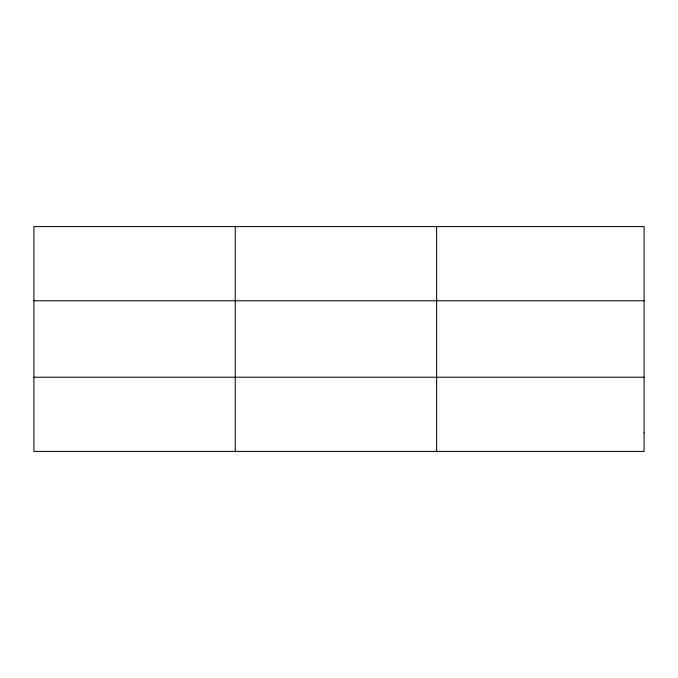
<?xml version="1.0" encoding="UTF-8"?>
<svg xmlns="http://www.w3.org/2000/svg" width="678" height="678" viewBox="0 0 678 678"><rect width="100%" height="100%" fill="white"/><g stroke="black" fill="none" stroke-linecap="round" stroke-linejoin="round"><path stroke-width="1.02" d="M235.266 451.412L235.266 226.588M436.632 451.412L436.632 226.588M33.9 300.778L644.1 300.778M33.9 377.222L644.1 377.222M644.1 432.861L644.1 451.412L33.9 451.412L33.9 226.588L644.1 226.588L644.1 432.861"/></g></svg>
